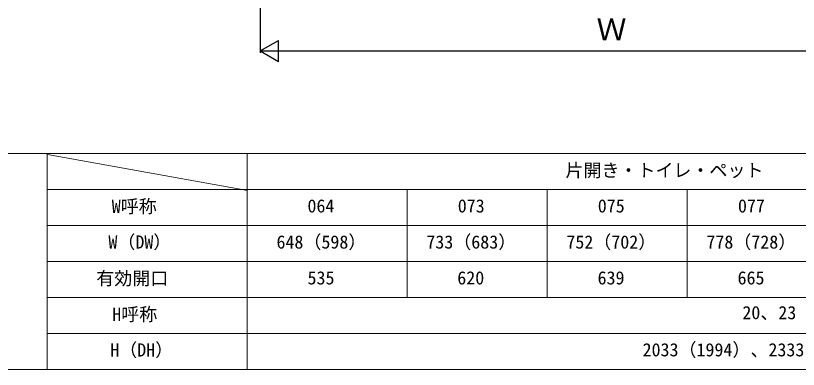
# Model space of a CAD drawing. Units: millimetres, scale not verified. Extents: x -525 to 525, y -783 to 779.
# Drawn here: x -135.7 to 255.5, y -397.3 to -220.3 of the extents above; entities that cross this region are included whole.
import ezdxf
from ezdxf.enums import TextEntityAlignment as Align

# ---------------------------------------------------------------- set-up
doc = ezdxf.new("R2010")
doc.units = ezdxf.units.MM
doc.header["$LTSCALE"] = 4
doc.layers.add('0-1_TABLE1', color=7, linetype='Continuous', lineweight=18)
doc.layers.add('0-7_YKK_D', color=6, linetype='Continuous')
doc.styles.add('ＭＳ ゴシック', font='')
doc.styles.get('ＭＳ ゴシック').set_extended_font_data('MS Gothic')

msp = doc.modelspace()

# ---------------------------------------------------------------- linework, layer by layer
at = {"layer": '0-1_TABLE1'}
for p, q in [((-200, -289.3), (510, -289.3)), ((-120, -289.3), (-120, -397.3)), ((-20, -289.3), (-20, -397.3)), ((-119.772, -289.857), (-19.772, -307.857)), ((-120, -307.3), (510, -307.3)), ((60, -307.3), (60, -361.3)), ((130, -307.3), (130, -361.3)), ((200, -307.3), (200, -361.3)), ((-120, -325.3), (510, -325.3)), ((-120, -343.3), (510, -343.3)), ((-120, -361.3), (510, -361.3)), ((-120, -379.3), (510, -379.3)), ((-200, -397.3), (510, -397.3))]:
    msp.add_line(p, q, dxfattribs=at)
at = {"layer": '0-7_YKK_D'}
for p, q in [((-13.5, -174.798), (-13.5, -238.997)), ((-13.5, -237.997), (-4.407, -232.747)), ((-4.407, -243.247), (-4.407, -232.747)), ((-13.5, -237.997), (-4.407, -243.247)), ((-13.5, -237.997), (4.687, -237.997)), ((-3, -237.997), (333.6, -237.997))]:
    msp.add_line(p, q, dxfattribs=at)

# ---------------------------------------------------------------- texts
at = {"layer": '0-1_TABLE1', "style": 'ＭＳ ゴシック'}
for s, p in [('片開き・トイレ・ペット', (139.108, -302.979)), ('W呼称', (-87.693, -321.005)), ('064', (10.156, -320.8)), ('073', (85.284, -320.8)), ('075', (155.284, -320.8)), ('077', (225.361, -320.8)), ('W（DW）', (-89.355, -338.851)), ('648（598）', (-5.338, -338.851)), ('733（683）', (69.585, -338.851)), ('752（702）', (139.585, -338.851)), ('778（728）', (209.585, -338.851)), ('有効開口', (-95.415, -357.03)), ('535', (10.182, -356.8)), ('620', (85.054, -356.8)), ('639', (155.182, -356.8)), ('665', (225.156, -356.8)), ('H呼称', (-87.438, -375.005)), ('20、23', (227.562, -374.186)), ('H（DH）', (-88.435, -392.851)), ('2033（1994）、2333(2294)', (177.679, -392.774))]:
    msp.add_text(s, height=6.598, dxfattribs=at).set_placement(p, align=Align.BOTTOM_LEFT)
at = {"layer": '0-7_YKK_D', "style": 'ＭＳ ゴシック'}
msp.add_text('Ｗ', height=11, dxfattribs=at).set_placement((154.647, -235.997), align=Align.BOTTOM_LEFT)

doc.saveas('drawing.dxf')
